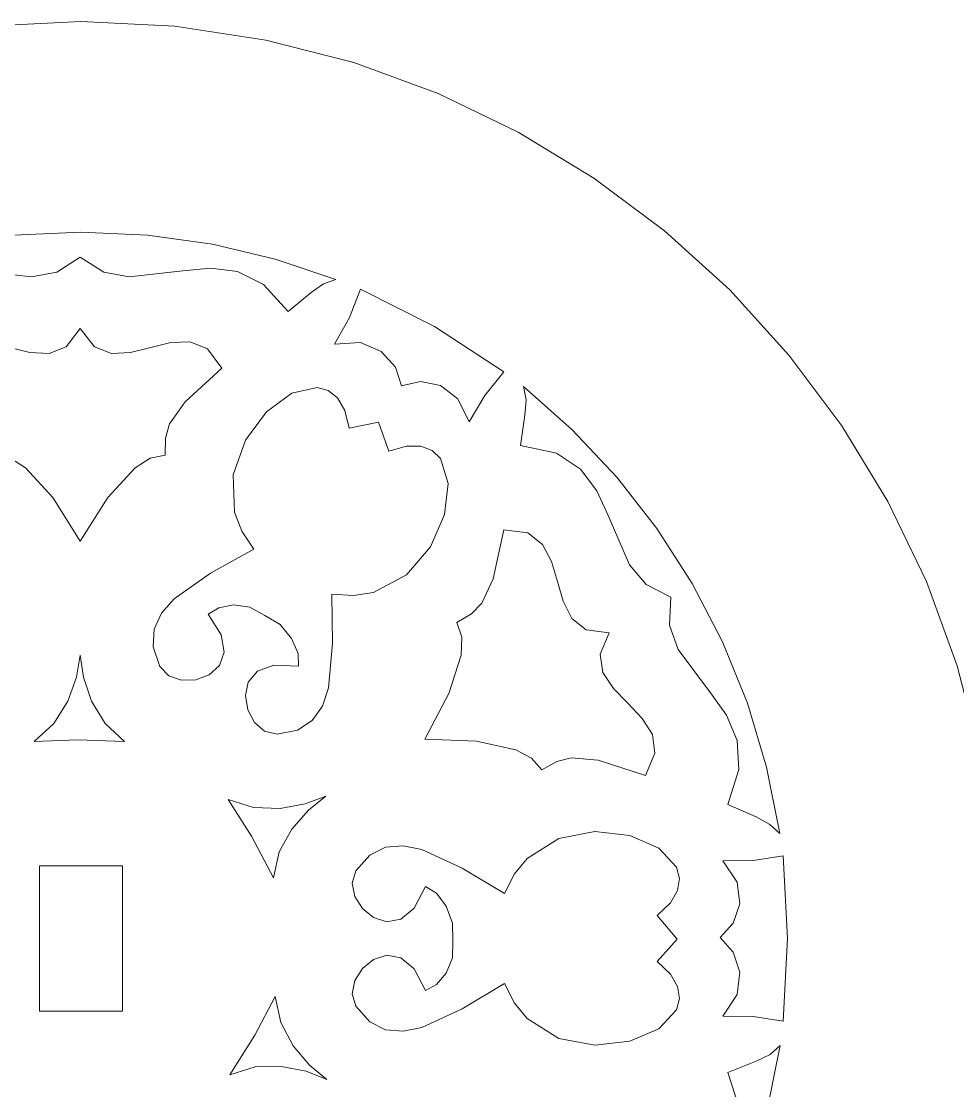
# Model space of a CAD drawing. Header units: millimetres. Extents: x -177 to 176, y -151 to 151.
# Drawn here: x 7.33 to 39.57, y -123.42 to -86.58 of the extents above; entities that cross this region are included whole.
import ezdxf

# ---------------------------------------------------------------- set-up
doc = ezdxf.new("R2010")
doc.units = ezdxf.units.MM
doc.header["$MEASUREMENT"] = 0
doc.layers.add('layer 1', color=7, linetype='Continuous')

msp = doc.modelspace()

# ---------------------------------------------------------------- linework, layer by layer
at = {"layer": 'layer 1', "color": 1, "lineweight": 9}
for points, knots in [([(-22.2167, -118.1775), (-22.2167, -118.1775), (-22.0536, -114.9464), (-22.0536, -114.9464), (-22.0536, -114.9464), (-22.0536, -114.9464), (-21.5748, -111.8091), (-21.5748, -111.8091), (-21.5748, -111.8091), (-21.5748, -111.8091), (-20.7961, -108.7808), (-20.7961, -108.7808), (-20.7961, -108.7808), (-20.7961, -108.7808), (-19.7336, -105.8777), (-19.7336, -105.8777), (-19.7336, -105.8777), (-19.7336, -105.8777), (-18.4029, -103.1154), (-18.4029, -103.1154), (-18.4029, -103.1154), (-18.4029, -103.1154), (-16.8203, -100.51), (-16.8203, -100.51), (-16.8203, -100.51), (-16.8203, -100.51), (-15.0012, -98.0775), (-15.0012, -98.0775), (-15.0012, -98.0775), (-15.0012, -98.0775), (-12.9618, -95.8335), (-12.9618, -95.8335), (-12.9618, -95.8335), (-12.9618, -95.8335), (-10.7176, -93.7941), (-10.7176, -93.7941), (-10.7176, -93.7941), (-10.7176, -93.7941), (-8.2853, -91.9752), (-8.2853, -91.9752), (-8.2853, -91.9752), (-8.2853, -91.9752), (-5.6798, -90.3922), (-5.6798, -90.3922), (-5.6798, -90.3922), (-5.6798, -90.3922), (-2.9177, -89.0617), (-2.9177, -89.0617), (-2.9177, -89.0617), (-2.9177, -89.0617), (-0.0144, -87.999), (-0.0144, -87.999), (-0.0144, -87.999), (-0.0144, -87.999), (3.0139, -87.2204), (3.0139, -87.2204), (3.0139, -87.2204), (3.0139, -87.2204), (6.1514, -86.7417), (6.1514, -86.7417), (6.1514, -86.7417), (6.1514, -86.7417), (9.3823, -86.5784), (9.3823, -86.5784), (9.3823, -86.5784), (9.3823, -86.5784), (12.6132, -86.7417), (12.6132, -86.7417), (12.6132, -86.7417), (12.6132, -86.7417), (15.7505, -87.2204), (15.7505, -87.2204), (15.7505, -87.2204), (15.7505, -87.2204), (18.7789, -87.999), (18.7789, -87.999), (18.7789, -87.999), (18.7789, -87.999), (21.6822, -89.0617), (21.6822, -89.0617), (21.6822, -89.0617), (21.6822, -89.0617), (24.4442, -90.3922), (24.4442, -90.3922), (24.4442, -90.3922), (24.4442, -90.3922), (27.0497, -91.9752), (27.0497, -91.9752), (27.0497, -91.9752), (27.0497, -91.9752), (29.4821, -93.7941), (29.4821, -93.7941), (29.4821, -93.7941), (29.4821, -93.7941), (31.7263, -95.8335), (31.7263, -95.8335), (31.7263, -95.8335), (31.7263, -95.8335), (33.7655, -98.0775), (33.7655, -98.0775), (33.7655, -98.0775), (33.7655, -98.0775), (35.5847, -100.51), (35.5847, -100.51), (35.5847, -100.51), (35.5847, -100.51), (37.1674, -103.1154), (37.1674, -103.1154), (37.1674, -103.1154), (37.1674, -103.1154), (38.4979, -105.8777), (38.4979, -105.8777), (38.4979, -105.8777), (38.4979, -105.8777), (39.5607, -108.7808), (39.5607, -108.7808), (39.5607, -108.7808), (39.5607, -108.7808), (40.3392, -111.8091), (40.3392, -111.8091), (40.3392, -111.8091), (40.3392, -111.8091), (40.8181, -114.9464), (40.8181, -114.9464), (40.8181, -114.9464), (40.8181, -114.9464), (40.9812, -118.1775), (40.9812, -118.1775), (40.9812, -118.1775), (40.9812, -118.1775), (40.8181, -121.4084), (40.8181, -121.4084), (40.8181, -121.4084), (40.8181, -121.4084), (40.3392, -124.5459), (40.3392, -124.5459), (40.3392, -124.5459), (40.3392, -124.5459), (39.5607, -127.5741), (39.5607, -127.5741), (39.5607, -127.5741), (39.5607, -127.5741), (38.4979, -130.4773), (38.4979, -130.4773), (38.4979, -130.4773), (38.4979, -130.4773), (37.1674, -133.2395), (37.1674, -133.2395), (37.1674, -133.2395), (37.1674, -133.2395), (35.5847, -135.8448), (35.5847, -135.8448), (35.5847, -135.8448), (35.5847, -135.8448), (33.7655, -138.2773), (33.7655, -138.2773), (33.7655, -138.2773), (33.7655, -138.2773), (31.7263, -140.5213), (31.7263, -140.5213), (31.7263, -140.5213), (31.7263, -140.5213), (29.4821, -142.5608), (29.4821, -142.5608), (29.4821, -142.5608), (29.4821, -142.5608), (27.0497, -144.3799), (27.0497, -144.3799), (27.0497, -144.3799), (27.0497, -144.3799), (24.4442, -145.9627), (24.4442, -145.9627), (24.4442, -145.9627), (24.4442, -145.9627), (21.6822, -147.2932), (21.6822, -147.2932), (21.6822, -147.2932), (21.6822, -147.2932), (18.7789, -148.3557), (18.7789, -148.3557), (18.7789, -148.3557), (18.7789, -148.3557), (15.7505, -149.1343), (15.7505, -149.1343), (15.7505, -149.1343), (15.7505, -149.1343), (12.6132, -149.6133), (12.6132, -149.6133), (12.6132, -149.6133), (12.6132, -149.6133), (9.3823, -149.7764), (9.3823, -149.7764), (9.3823, -149.7764), (9.3823, -149.7764), (6.1514, -149.6133), (6.1514, -149.6133), (6.1514, -149.6133), (6.1514, -149.6133), (3.0139, -149.1343), (3.0139, -149.1343), (3.0139, -149.1343), (3.0139, -149.1343), (-0.0144, -148.3557), (-0.0144, -148.3557), (-0.0144, -148.3557), (-0.0144, -148.3557), (-2.9177, -147.2932), (-2.9177, -147.2932), (-2.9177, -147.2932), (-2.9177, -147.2932), (-5.6798, -145.9627), (-5.6798, -145.9627), (-5.6798, -145.9627), (-5.6798, -145.9627), (-8.2853, -144.3799), (-8.2853, -144.3799), (-8.2853, -144.3799), (-8.2853, -144.3799), (-10.7176, -142.5608), (-10.7176, -142.5608), (-10.7176, -142.5608), (-10.7176, -142.5608), (-12.9618, -140.5213), (-12.9618, -140.5213), (-12.9618, -140.5213), (-12.9618, -140.5213), (-15.0012, -138.2773), (-15.0012, -138.2773), (-15.0012, -138.2773), (-15.0012, -138.2773), (-16.8203, -135.8448), (-16.8203, -135.8448), (-16.8203, -135.8448), (-16.8203, -135.8448), (-18.4029, -133.2395), (-18.4029, -133.2395), (-18.4029, -133.2395), (-18.4029, -133.2395), (-19.7336, -130.4773), (-19.7336, -130.4773), (-19.7336, -130.4773), (-19.7336, -130.4773), (-20.7961, -127.5741), (-20.7961, -127.5741), (-20.7961, -127.5741), (-20.7961, -127.5741), (-21.5748, -124.5459), (-21.5748, -124.5459), (-21.5748, -124.5459), (-21.5748, -124.5459), (-22.0536, -121.4084), (-22.0536, -121.4084), (-22.0536, -121.4084), (-22.0536, -121.4084), (-22.2167, -118.1775), (-22.2167, -118.1775), (-22.2167, -118.1775), (-22.2167, -118.1775), (-22.2167, -118.1775), (-22.2167, -118.1775)], [0, 0, 0, 0, 0.0151515, 0.0151515, 0.0151515, 0.0151515, 0.030303, 0.030303, 0.030303, 0.030303, 0.0454545, 0.0454545, 0.0454545, 0.0454545, 0.0606061, 0.0606061, 0.0606061, 0.0606061, 0.0757576, 0.0757576, 0.0757576, 0.0757576, 0.0909091, 0.0909091, 0.0909091, 0.0909091, 0.1060606, 0.1060606, 0.1060606, 0.1060606, 0.1212121, 0.1212121, 0.1212121, 0.1212121, 0.1363636, 0.1363636, 0.1363636, 0.1363636, 0.1515152, 0.1515152, 0.1515152, 0.1515152, 0.1666667, 0.1666667, 0.1666667, 0.1666667, 0.1818182, 0.1818182, 0.1818182, 0.1818182, 0.1969697, 0.1969697, 0.1969697, 0.1969697, 0.2121212, 0.2121212, 0.2121212, 0.2121212, 0.2272727, 0.2272727, 0.2272727, 0.2272727, 0.2424242, 0.2424242, 0.2424242, 0.2424242, 0.2575758, 0.2575758, 0.2575758, 0.2575758, 0.2727273, 0.2727273, 0.2727273, 0.2727273, 0.2878788, 0.2878788, 0.2878788, 0.2878788, 0.3030303, 0.3030303, 0.3030303, 0.3030303, 0.3181818, 0.3181818, 0.3181818, 0.3181818, 0.3333333, 0.3333333, 0.3333333, 0.3333333, 0.3484848, 0.3484848, 0.3484848, 0.3484848, 0.3636364, 0.3636364, 0.3636364, 0.3636364, 0.3787879, 0.3787879, 0.3787879, 0.3787879, 0.3939394, 0.3939394, 0.3939394, 0.3939394, 0.4090909, 0.4090909, 0.4090909, 0.4090909, 0.4242424, 0.4242424, 0.4242424, 0.4242424, 0.4393939, 0.4393939, 0.4393939, 0.4393939, 0.4545455, 0.4545455, 0.4545455, 0.4545455, 0.469697, 0.469697, 0.469697, 0.469697, 0.4848485, 0.4848485, 0.4848485, 0.4848485, 0.5, 0.5, 0.5, 0.5, 0.5151515, 0.5151515, 0.5151515, 0.5151515, 0.530303, 0.530303, 0.530303, 0.530303, 0.5454545, 0.5454545, 0.5454545, 0.5454545, 0.5606061, 0.5606061, 0.5606061, 0.5606061, 0.5757576, 0.5757576, 0.5757576, 0.5757576, 0.5909091, 0.5909091, 0.5909091, 0.5909091, 0.6060606, 0.6060606, 0.6060606, 0.6060606, 0.6212121, 0.6212121, 0.6212121, 0.6212121, 0.6363636, 0.6363636, 0.6363636, 0.6363636, 0.6515152, 0.6515152, 0.6515152, 0.6515152, 0.6666667, 0.6666667, 0.6666667, 0.6666667, 0.6818182, 0.6818182, 0.6818182, 0.6818182, 0.6969697, 0.6969697, 0.6969697, 0.6969697, 0.7121212, 0.7121212, 0.7121212, 0.7121212, 0.7272727, 0.7272727, 0.7272727, 0.7272727, 0.7424242, 0.7424242, 0.7424242, 0.7424242, 0.7575758, 0.7575758, 0.7575758, 0.7575758, 0.7727273, 0.7727273, 0.7727273, 0.7727273, 0.7878788, 0.7878788, 0.7878788, 0.7878788, 0.8030303, 0.8030303, 0.8030303, 0.8030303, 0.8181818, 0.8181818, 0.8181818, 0.8181818, 0.8333333, 0.8333333, 0.8333333, 0.8333333, 0.8484848, 0.8484848, 0.8484848, 0.8484848, 0.8636364, 0.8636364, 0.8636364, 0.8636364, 0.8787879, 0.8787879, 0.8787879, 0.8787879, 0.8939394, 0.8939394, 0.8939394, 0.8939394, 0.9090909, 0.9090909, 0.9090909, 0.9090909, 0.9242424, 0.9242424, 0.9242424, 0.9242424, 0.9393939, 0.9393939, 0.9393939, 0.9393939, 0.9545455, 0.9545455, 0.9545455, 0.9545455, 0.969697, 0.969697, 0.969697, 0.969697, 1, 1, 1, 1]), ([(18.154, -95.4691), (18.154, -95.4691), (16.0699, -94.7707), (16.0699, -94.7707), (16.0699, -94.7707), (16.0699, -94.7707), (13.9068, -94.2601), (13.9068, -94.2601), (13.9068, -94.2601), (13.9068, -94.2601), (11.6742, -93.9467), (11.6742, -93.9467), (11.6742, -93.9467), (11.6742, -93.9467), (9.3814, -93.8402), (9.3814, -93.8402), (9.3814, -93.8402), (9.3814, -93.8402), (7.0548, -93.9413), (7.0548, -93.9413), (7.0548, -93.9413), (7.0548, -93.9413), (4.8116, -94.2465), (4.8116, -94.2465), (4.8116, -94.2465), (4.8116, -94.2465), (2.6415, -94.7572), (2.6415, -94.7572), (2.6415, -94.7572), (2.6415, -94.7572), (0.5344, -95.4755), (0.5344, -95.4755), (0.5344, -95.4755), (0.5344, -95.4755), (0.9705, -95.6209), (0.9705, -95.6209), (0.9705, -95.6209), (0.9705, -95.6209), (1.4127, -95.9205), (1.4127, -95.9205), (1.4127, -95.9205), (1.4127, -95.9205), (2.2427, -96.5708), (2.2427, -96.5708), (2.2427, -96.5708), (2.2427, -96.5708), (3.0911, -95.6407), (3.0911, -95.6407), (3.0911, -95.6407), (3.0911, -95.6407), (3.9853, -95.1905), (3.9853, -95.1905), (3.9853, -95.1905), (3.9853, -95.1905), (4.9084, -95.08), (4.9084, -95.08), (4.9084, -95.08), (4.9084, -95.08), (5.8426, -95.1684), (5.8426, -95.1684), (5.8426, -95.1684), (5.8426, -95.1684), (7.6781, -95.3804), (7.6781, -95.3804), (7.6781, -95.3804), (7.6781, -95.3804), (8.5451, -95.2226), (8.5451, -95.2226), (8.5451, -95.2226), (8.5451, -95.2226), (9.3556, -94.7018), (9.3556, -94.7018), (9.3556, -94.7018), (9.3556, -94.7018), (10.168, -95.2226), (10.168, -95.2226), (10.168, -95.2226), (10.168, -95.2226), (11.0411, -95.3804), (11.0411, -95.3804), (11.0411, -95.3804), (11.0411, -95.3804), (12.8944, -95.1684), (12.8944, -95.1684), (12.8944, -95.1684), (12.8944, -95.1684), (13.8386, -95.08), (13.8386, -95.08), (13.8386, -95.08), (13.8386, -95.08), (14.7699, -95.1905), (14.7699, -95.1905), (14.7699, -95.1905), (14.7699, -95.1905), (15.6699, -95.6407), (15.6699, -95.6407), (15.6699, -95.6407), (15.6699, -95.6407), (16.5209, -96.5708), (16.5209, -96.5708), (16.5209, -96.5708), (16.5209, -96.5708), (17.3132, -95.9174), (17.3132, -95.9174), (17.3132, -95.9174), (17.3132, -95.9174), (17.7296, -95.6154), (17.7296, -95.6154), (17.7296, -95.6154), (17.7296, -95.6154), (18.154, -95.4691), (18.154, -95.4691), (18.154, -95.4691), (18.154, -95.4691), (18.154, -95.4691), (18.154, -95.4691)], [0, 0, 0, 0, 0.0333333, 0.0333333, 0.0333333, 0.0333333, 0.0666667, 0.0666667, 0.0666667, 0.0666667, 0.1, 0.1, 0.1, 0.1, 0.1333333, 0.1333333, 0.1333333, 0.1333333, 0.1666667, 0.1666667, 0.1666667, 0.1666667, 0.2, 0.2, 0.2, 0.2, 0.2333333, 0.2333333, 0.2333333, 0.2333333, 0.2666667, 0.2666667, 0.2666667, 0.2666667, 0.3, 0.3, 0.3, 0.3, 0.3333333, 0.3333333, 0.3333333, 0.3333333, 0.3666667, 0.3666667, 0.3666667, 0.3666667, 0.4, 0.4, 0.4, 0.4, 0.4333333, 0.4333333, 0.4333333, 0.4333333, 0.4666667, 0.4666667, 0.4666667, 0.4666667, 0.5, 0.5, 0.5, 0.5, 0.5333333, 0.5333333, 0.5333333, 0.5333333, 0.5666667, 0.5666667, 0.5666667, 0.5666667, 0.6, 0.6, 0.6, 0.6, 0.6333333, 0.6333333, 0.6333333, 0.6333333, 0.6666667, 0.6666667, 0.6666667, 0.6666667, 0.7, 0.7, 0.7, 0.7, 0.7333333, 0.7333333, 0.7333333, 0.7333333, 0.7666667, 0.7666667, 0.7666667, 0.7666667, 0.8, 0.8, 0.8, 0.8, 0.8333333, 0.8333333, 0.8333333, 0.8333333, 0.8666667, 0.8666667, 0.8666667, 0.8666667, 0.9, 0.9, 0.9, 0.9, 0.9333333, 0.9333333, 0.9333333, 0.9333333, 1, 1, 1, 1]), ([(20.4203, -99.134), (20.4203, -99.134), (21.0754, -98.9871), (21.0754, -98.9871), (21.0754, -98.9871), (21.0754, -98.9871), (21.7607, -99.1259), (21.7607, -99.1259), (21.7607, -99.1259), (21.7607, -99.1259), (22.3592, -99.5789), (22.3592, -99.5789), (22.3592, -99.5789), (22.3592, -99.5789), (22.7535, -100.3745), (22.7535, -100.3745), (22.7535, -100.3745), (22.7535, -100.3745), (23.2862, -99.472), (23.2862, -99.472), (23.2862, -99.472), (23.2862, -99.472), (23.9397, -98.6564), (23.9397, -98.6564), (23.9397, -98.6564), (23.9397, -98.6564), (21.5629, -97.0956), (21.5629, -97.0956), (21.5629, -97.0956), (21.5629, -97.0956), (19.0079, -95.8094), (19.0079, -95.8094), (19.0079, -95.8094), (19.0079, -95.8094), (18.6282, -96.7831), (18.6282, -96.7831), (18.6282, -96.7831), (18.6282, -96.7831), (18.113, -97.6958), (18.113, -97.6958), (18.113, -97.6958), (18.113, -97.6958), (19.0096, -97.6454), (19.0096, -97.6454), (19.0096, -97.6454), (19.0096, -97.6454), (19.7238, -97.9501), (19.7238, -97.9501), (19.7238, -97.9501), (19.7238, -97.9501), (20.2095, -98.487), (20.2095, -98.487), (20.2095, -98.487), (20.2095, -98.487), (20.4203, -99.134), (20.4203, -99.134), (20.4203, -99.134), (20.4203, -99.134), (20.4203, -99.134), (20.4203, -99.134)], [0, 0, 0, 0, 0.0625, 0.0625, 0.0625, 0.0625, 0.125, 0.125, 0.125, 0.125, 0.1875, 0.1875, 0.1875, 0.1875, 0.25, 0.25, 0.25, 0.25, 0.3125, 0.3125, 0.3125, 0.3125, 0.375, 0.375, 0.375, 0.375, 0.4375, 0.4375, 0.4375, 0.4375, 0.5, 0.5, 0.5, 0.5, 0.5625, 0.5625, 0.5625, 0.5625, 0.625, 0.625, 0.625, 0.625, 0.6875, 0.6875, 0.6875, 0.6875, 0.75, 0.75, 0.75, 0.75, 0.8125, 0.8125, 0.8125, 0.8125, 0.875, 0.875, 0.875, 0.875, 1, 1, 1, 1]), ([(9.3581, -97.1594), (9.3581, -97.1594), (9.8432, -97.7939), (9.8432, -97.7939), (9.8432, -97.7939), (9.8432, -97.7939), (10.4314, -98.0237), (10.4314, -98.0237), (10.4314, -98.0237), (10.4314, -98.0237), (11.0893, -97.9849), (11.0893, -97.9849), (11.0893, -97.9849), (11.0893, -97.9849), (11.7831, -97.8135), (11.7831, -97.8135), (11.7831, -97.8135), (11.7831, -97.8135), (12.4787, -97.6457), (12.4787, -97.6457), (12.4787, -97.6457), (12.4787, -97.6457), (13.1425, -97.6179), (13.1425, -97.6179), (13.1425, -97.6179), (13.1425, -97.6179), (13.7403, -97.8658), (13.7403, -97.8658), (13.7403, -97.8658), (13.7403, -97.8658), (14.2386, -98.5264), (14.2386, -98.5264), (14.2386, -98.5264), (14.2386, -98.5264), (12.9663, -99.6825), (12.9663, -99.6825), (12.9663, -99.6825), (12.9663, -99.6825), (12.4326, -100.4451), (12.4326, -100.4451), (12.4326, -100.4451), (12.4326, -100.4451), (12.295, -100.9349), (12.295, -100.9349), (12.295, -100.9349), (12.295, -100.9349), (12.283, -101.5206), (12.283, -101.5206), (12.283, -101.5206), (12.283, -101.5206), (11.7631, -101.6304), (11.7631, -101.6304), (11.7631, -101.6304), (11.7631, -101.6304), (11.2466, -101.9586), (11.2466, -101.9586), (11.2466, -101.9586), (11.2466, -101.9586), (10.3056, -102.9819), (10.3056, -102.9819), (10.3056, -102.9819), (10.3056, -102.9819), (9.3581, -104.4893), (9.3581, -104.4893), (9.3581, -104.4893), (9.3581, -104.4893), (8.4093, -102.9819), (8.4093, -102.9819), (8.4093, -102.9819), (8.4093, -102.9819), (7.4676, -101.9586), (7.4676, -101.9586), (7.4676, -101.9586), (7.4676, -101.9586), (6.9507, -101.6304), (6.9507, -101.6304), (6.9507, -101.6304), (6.9507, -101.6304), (6.4306, -101.5206), (6.4306, -101.5206), (6.4306, -101.5206), (6.4306, -101.5206), (6.4188, -100.9349), (6.4188, -100.9349), (6.4188, -100.9349), (6.4188, -100.9349), (6.2811, -100.4451), (6.2811, -100.4451), (6.2811, -100.4451), (6.2811, -100.4451), (5.7473, -99.6825), (5.7473, -99.6825), (5.7473, -99.6825), (5.7473, -99.6825), (4.4751, -98.5264), (4.4751, -98.5264), (4.4751, -98.5264), (4.4751, -98.5264), (4.9735, -97.8658), (4.9735, -97.8658), (4.9735, -97.8658), (4.9735, -97.8658), (5.5717, -97.6179), (5.5717, -97.6179), (5.5717, -97.6179), (5.5717, -97.6179), (6.2358, -97.6457), (6.2358, -97.6457), (6.2358, -97.6457), (6.2358, -97.6457), (6.9319, -97.8135), (6.9319, -97.8135), (6.9319, -97.8135), (6.9319, -97.8135), (7.6261, -97.9849), (7.6261, -97.9849), (7.6261, -97.9849), (7.6261, -97.9849), (8.2844, -98.0237), (8.2844, -98.0237), (8.2844, -98.0237), (8.2844, -98.0237), (8.8733, -97.7939), (8.8733, -97.7939), (8.8733, -97.7939), (8.8733, -97.7939), (9.3581, -97.1594), (9.3581, -97.1594), (9.3581, -97.1594), (9.3581, -97.1594), (9.3581, -97.1594), (9.3581, -97.1594)], [0, 0, 0, 0, 0.0294118, 0.0294118, 0.0294118, 0.0294118, 0.0588235, 0.0588235, 0.0588235, 0.0588235, 0.0882353, 0.0882353, 0.0882353, 0.0882353, 0.1176471, 0.1176471, 0.1176471, 0.1176471, 0.1470588, 0.1470588, 0.1470588, 0.1470588, 0.1764706, 0.1764706, 0.1764706, 0.1764706, 0.2058824, 0.2058824, 0.2058824, 0.2058824, 0.2352941, 0.2352941, 0.2352941, 0.2352941, 0.2647059, 0.2647059, 0.2647059, 0.2647059, 0.2941176, 0.2941176, 0.2941176, 0.2941176, 0.3235294, 0.3235294, 0.3235294, 0.3235294, 0.3529412, 0.3529412, 0.3529412, 0.3529412, 0.3823529, 0.3823529, 0.3823529, 0.3823529, 0.4117647, 0.4117647, 0.4117647, 0.4117647, 0.4411765, 0.4411765, 0.4411765, 0.4411765, 0.4705882, 0.4705882, 0.4705882, 0.4705882, 0.5, 0.5, 0.5, 0.5, 0.5294118, 0.5294118, 0.5294118, 0.5294118, 0.5588235, 0.5588235, 0.5588235, 0.5588235, 0.5882353, 0.5882353, 0.5882353, 0.5882353, 0.6176471, 0.6176471, 0.6176471, 0.6176471, 0.6470588, 0.6470588, 0.6470588, 0.6470588, 0.6764706, 0.6764706, 0.6764706, 0.6764706, 0.7058824, 0.7058824, 0.7058824, 0.7058824, 0.7352941, 0.7352941, 0.7352941, 0.7352941, 0.7647059, 0.7647059, 0.7647059, 0.7647059, 0.7941176, 0.7941176, 0.7941176, 0.7941176, 0.8235294, 0.8235294, 0.8235294, 0.8235294, 0.8529412, 0.8529412, 0.8529412, 0.8529412, 0.8823529, 0.8823529, 0.8823529, 0.8823529, 0.9117647, 0.9117647, 0.9117647, 0.9117647, 0.9411765, 0.9411765, 0.9411765, 0.9411765, 1, 1, 1, 1]), ([(15.7144, -107.0436), (15.7144, -107.0436), (15.2007, -106.7578), (15.2007, -106.7578), (15.2007, -106.7578), (15.2007, -106.7578), (14.6381, -106.6845), (14.6381, -106.6845), (14.6381, -106.6845), (14.6381, -106.6845), (14.125, -106.7803), (14.125, -106.7803), (14.125, -106.7803), (14.125, -106.7803), (13.7594, -107.0022), (13.7594, -107.0022), (13.7594, -107.0022), (13.7594, -107.0022), (14.2128, -107.7159), (14.2128, -107.7159), (14.2128, -107.7159), (14.2128, -107.7159), (14.3163, -108.3076), (14.3163, -108.3076), (14.3163, -108.3076), (14.3163, -108.3076), (14.1507, -108.7684), (14.1507, -108.7684), (14.1507, -108.7684), (14.1507, -108.7684), (13.7956, -109.0898), (13.7956, -109.0898), (13.7956, -109.0898), (13.7956, -109.0898), (13.3325, -109.2635), (13.3325, -109.2635), (13.3325, -109.2635), (13.3325, -109.2635), (12.8416, -109.2803), (12.8416, -109.2803), (12.8416, -109.2803), (12.8416, -109.2803), (12.4032, -109.1321), (12.4032, -109.1321), (12.4032, -109.1321), (12.4032, -109.1321), (12.098, -108.8103), (12.098, -108.8103), (12.098, -108.8103), (12.098, -108.8103), (11.8705, -108.1281), (11.8705, -108.1281), (11.8705, -108.1281), (11.8705, -108.1281), (11.9047, -107.52), (11.9047, -107.52), (11.9047, -107.52), (11.9047, -107.52), (12.1598, -106.974), (12.1598, -106.974), (12.1598, -106.974), (12.1598, -106.974), (12.5955, -106.4789), (12.5955, -106.4789), (12.5955, -106.4789), (12.5955, -106.4789), (13.847, -105.5926), (13.847, -105.5926), (13.847, -105.5926), (13.847, -105.5926), (15.3355, -104.7676), (15.3355, -104.7676), (15.3355, -104.7676), (15.3355, -104.7676), (14.9177, -104.1382), (14.9177, -104.1382), (14.9177, -104.1382), (14.9177, -104.1382), (14.6733, -103.4907), (14.6733, -103.4907), (14.6733, -103.4907), (14.6733, -103.4907), (14.6281, -102.1987), (14.6281, -102.1987), (14.6281, -102.1987), (14.6281, -102.1987), (15.0443, -101.007), (15.0443, -101.007), (15.0443, -101.007), (15.0443, -101.007), (15.7669, -100.0312), (15.7669, -100.0312), (15.7669, -100.0312), (15.7669, -100.0312), (16.6408, -99.3867), (16.6408, -99.3867), (16.6408, -99.3867), (16.6408, -99.3867), (17.5108, -99.1886), (17.5108, -99.1886), (17.5108, -99.1886), (17.5108, -99.1886), (17.8958, -99.2933), (17.8958, -99.2933), (17.8958, -99.2933), (17.8958, -99.2933), (18.2216, -99.5528), (18.2216, -99.5528), (18.2216, -99.5528), (18.2216, -99.5528), (18.469, -99.9819), (18.469, -99.9819), (18.469, -99.9819), (18.469, -99.9819), (18.6184, -100.5945), (18.6184, -100.5945), (18.6184, -100.5945), (18.6184, -100.5945), (19.6293, -100.3899), (19.6293, -100.3899), (19.6293, -100.3899), (19.6293, -100.3899), (19.9904, -101.3864), (19.9904, -101.3864), (19.9904, -101.3864), (19.9904, -101.3864), (20.5957, -101.2095), (20.5957, -101.2095), (20.5957, -101.2095), (20.5957, -101.2095), (21.0908, -101.2091), (21.0908, -101.2091), (21.0908, -101.2091), (21.0908, -101.2091), (21.4786, -101.3615), (21.4786, -101.3615), (21.4786, -101.3615), (21.4786, -101.3615), (21.7616, -101.6427), (21.7616, -101.6427), (21.7616, -101.6427), (21.7616, -101.6427), (22.0254, -102.4952), (22.0254, -102.4952), (22.0254, -102.4952), (22.0254, -102.4952), (21.9041, -103.5743), (21.9041, -103.5743), (21.9041, -103.5743), (21.9041, -103.5743), (21.4204, -104.6881), (21.4204, -104.6881), (21.4204, -104.6881), (21.4204, -104.6881), (20.5966, -105.6443), (20.5966, -105.6443), (20.5966, -105.6443), (20.5966, -105.6443), (19.4549, -106.251), (19.4549, -106.251), (19.4549, -106.251), (19.4549, -106.251), (18.772, -106.3632), (18.772, -106.3632), (18.772, -106.3632), (18.772, -106.3632), (18.018, -106.3159), (18.018, -106.3159), (18.018, -106.3159), (18.018, -106.3159), (18.0477, -108.0177), (18.0477, -108.0177), (18.0477, -108.0177), (18.0477, -108.0177), (17.9059, -109.5445), (17.9059, -109.5445), (17.9059, -109.5445), (17.9059, -109.5445), (17.6949, -110.1697), (17.6949, -110.1697), (17.6949, -110.1697), (17.6949, -110.1697), (17.3496, -110.6636), (17.3496, -110.6636), (17.3496, -110.6636), (17.3496, -110.6636), (16.8401, -110.9972), (16.8401, -110.9972), (16.8401, -110.9972), (16.8401, -110.9972), (16.1357, -111.1413), (16.1357, -111.1413), (16.1357, -111.1413), (16.1357, -111.1413), (15.7043, -111.038), (15.7043, -111.038), (15.7043, -111.038), (15.7043, -111.038), (15.3566, -110.7324), (15.3566, -110.7324), (15.3566, -110.7324), (15.3566, -110.7324), (15.1259, -110.2987), (15.1259, -110.2987), (15.1259, -110.2987), (15.1259, -110.2987), (15.0445, -109.8108), (15.0445, -109.8108), (15.0445, -109.8108), (15.0445, -109.8108), (15.1456, -109.3426), (15.1456, -109.3426), (15.1456, -109.3426), (15.1456, -109.3426), (15.4617, -108.9686), (15.4617, -108.9686), (15.4617, -108.9686), (15.4617, -108.9686), (16.0258, -108.7625), (16.0258, -108.7625), (16.0258, -108.7625), (16.0258, -108.7625), (16.8707, -108.7985), (16.8707, -108.7985), (16.8707, -108.7985), (16.8707, -108.7985), (16.8577, -108.3581), (16.8577, -108.3581), (16.8577, -108.3581), (16.8577, -108.3581), (16.6351, -107.8373), (16.6351, -107.8373), (16.6351, -107.8373), (16.6351, -107.8373), (16.2412, -107.3585), (16.2412, -107.3585), (16.2412, -107.3585), (16.2412, -107.3585), (15.7144, -107.0436), (15.7144, -107.0436), (15.7144, -107.0436), (15.7144, -107.0436), (15.7144, -107.0436), (15.7144, -107.0436)], [0, 0, 0, 0, 0.016129, 0.016129, 0.016129, 0.016129, 0.0322581, 0.0322581, 0.0322581, 0.0322581, 0.0483871, 0.0483871, 0.0483871, 0.0483871, 0.0645161, 0.0645161, 0.0645161, 0.0645161, 0.0806452, 0.0806452, 0.0806452, 0.0806452, 0.0967742, 0.0967742, 0.0967742, 0.0967742, 0.1129032, 0.1129032, 0.1129032, 0.1129032, 0.1290323, 0.1290323, 0.1290323, 0.1290323, 0.1451613, 0.1451613, 0.1451613, 0.1451613, 0.1612903, 0.1612903, 0.1612903, 0.1612903, 0.1774194, 0.1774194, 0.1774194, 0.1774194, 0.1935484, 0.1935484, 0.1935484, 0.1935484, 0.2096774, 0.2096774, 0.2096774, 0.2096774, 0.2258065, 0.2258065, 0.2258065, 0.2258065, 0.2419355, 0.2419355, 0.2419355, 0.2419355, 0.2580645, 0.2580645, 0.2580645, 0.2580645, 0.2741935, 0.2741935, 0.2741935, 0.2741935, 0.2903226, 0.2903226, 0.2903226, 0.2903226, 0.3064516, 0.3064516, 0.3064516, 0.3064516, 0.3225806, 0.3225806, 0.3225806, 0.3225806, 0.3387097, 0.3387097, 0.3387097, 0.3387097, 0.3548387, 0.3548387, 0.3548387, 0.3548387, 0.3709677, 0.3709677, 0.3709677, 0.3709677, 0.3870968, 0.3870968, 0.3870968, 0.3870968, 0.4032258, 0.4032258, 0.4032258, 0.4032258, 0.4193548, 0.4193548, 0.4193548, 0.4193548, 0.4354839, 0.4354839, 0.4354839, 0.4354839, 0.4516129, 0.4516129, 0.4516129, 0.4516129, 0.4677419, 0.4677419, 0.4677419, 0.4677419, 0.483871, 0.483871, 0.483871, 0.483871, 0.5, 0.5, 0.5, 0.5, 0.516129, 0.516129, 0.516129, 0.516129, 0.5322581, 0.5322581, 0.5322581, 0.5322581, 0.5483871, 0.5483871, 0.5483871, 0.5483871, 0.5645161, 0.5645161, 0.5645161, 0.5645161, 0.5806452, 0.5806452, 0.5806452, 0.5806452, 0.5967742, 0.5967742, 0.5967742, 0.5967742, 0.6129032, 0.6129032, 0.6129032, 0.6129032, 0.6290323, 0.6290323, 0.6290323, 0.6290323, 0.6451613, 0.6451613, 0.6451613, 0.6451613, 0.6612903, 0.6612903, 0.6612903, 0.6612903, 0.6774194, 0.6774194, 0.6774194, 0.6774194, 0.6935484, 0.6935484, 0.6935484, 0.6935484, 0.7096774, 0.7096774, 0.7096774, 0.7096774, 0.7258065, 0.7258065, 0.7258065, 0.7258065, 0.7419355, 0.7419355, 0.7419355, 0.7419355, 0.7580645, 0.7580645, 0.7580645, 0.7580645, 0.7741935, 0.7741935, 0.7741935, 0.7741935, 0.7903226, 0.7903226, 0.7903226, 0.7903226, 0.8064516, 0.8064516, 0.8064516, 0.8064516, 0.8225806, 0.8225806, 0.8225806, 0.8225806, 0.8387097, 0.8387097, 0.8387097, 0.8387097, 0.8548387, 0.8548387, 0.8548387, 0.8548387, 0.8709677, 0.8709677, 0.8709677, 0.8709677, 0.8870968, 0.8870968, 0.8870968, 0.8870968, 0.9032258, 0.9032258, 0.9032258, 0.9032258, 0.9193548, 0.9193548, 0.9193548, 0.9193548, 0.9354839, 0.9354839, 0.9354839, 0.9354839, 0.9516129, 0.9516129, 0.9516129, 0.9516129, 0.9677419, 0.9677419, 0.9677419, 0.9677419, 1, 1, 1, 1]), ([(24.6182, -99.1642), (24.6182, -99.1642), (24.7104, -99.6145), (24.7104, -99.6145), (24.7104, -99.6145), (24.7104, -99.6145), (24.6721, -100.1473), (24.6721, -100.1473), (24.6721, -100.1473), (24.6721, -100.1473), (24.5238, -101.1912), (24.5238, -101.1912), (24.5238, -101.1912), (24.5238, -101.1912), (25.7536, -101.4608), (25.7536, -101.4608), (25.7536, -101.4608), (25.7536, -101.4608), (26.5907, -102.0103), (26.5907, -102.0103), (26.5907, -102.0103), (26.5907, -102.0103), (27.1478, -102.7541), (27.1478, -102.7541), (27.1478, -102.7541), (27.1478, -102.7541), (27.5385, -103.6078), (27.5385, -103.6078), (27.5385, -103.6078), (27.5385, -103.6078), (28.2727, -105.3032), (28.2727, -105.3032), (28.2727, -105.3032), (28.2727, -105.3032), (28.8428, -105.975), (28.8428, -105.975), (28.8428, -105.975), (28.8428, -105.975), (29.6991, -106.4165), (29.6991, -106.4165), (29.6991, -106.4165), (29.6991, -106.4165), (29.6543, -107.3809), (29.6543, -107.3809), (29.6543, -107.3809), (29.6543, -107.3809), (29.9541, -108.2155), (29.9541, -108.2155), (29.9541, -108.2155), (29.9541, -108.2155), (31.0644, -109.7148), (31.0644, -109.7148), (31.0644, -109.7148), (31.0644, -109.7148), (31.6131, -110.4882), (31.6131, -110.4882), (31.6131, -110.4882), (31.6131, -110.4882), (31.9831, -111.3499), (31.9831, -111.3499), (31.9831, -111.3499), (31.9831, -111.3499), (32.0433, -112.3544), (32.0433, -112.3544), (32.0433, -112.3544), (32.0433, -112.3544), (31.6631, -113.5565), (31.6631, -113.5565), (31.6631, -113.5565), (31.6631, -113.5565), (32.6308, -113.9879), (32.6308, -113.9879), (32.6308, -113.9879), (32.6308, -113.9879), (33.1044, -114.2468), (33.1044, -114.2468), (33.1044, -114.2468), (33.1044, -114.2468), (33.4451, -114.5637), (33.4451, -114.5637), (33.4451, -114.5637), (33.4451, -114.5637), (32.993, -112.2783), (32.993, -112.2783), (32.993, -112.2783), (32.993, -112.2783), (32.3335, -110.0728), (32.3335, -110.0728), (32.3335, -110.0728), (32.3335, -110.0728), (31.4772, -107.9586), (31.4772, -107.9586), (31.4772, -107.9586), (31.4772, -107.9586), (30.435, -105.9476), (30.435, -105.9476), (30.435, -105.9476), (30.435, -105.9476), (29.2169, -104.051), (29.2169, -104.051), (29.2169, -104.051), (29.2169, -104.051), (27.8347, -102.2807), (27.8347, -102.2807), (27.8347, -102.2807), (27.8347, -102.2807), (26.2982, -100.6478), (26.2982, -100.6478), (26.2982, -100.6478), (26.2982, -100.6478), (24.6182, -99.1642), (24.6182, -99.1642), (24.6182, -99.1642), (24.6182, -99.1642), (24.6182, -99.1642), (24.6182, -99.1642)], [0, 0, 0, 0, 0.0333333, 0.0333333, 0.0333333, 0.0333333, 0.0666667, 0.0666667, 0.0666667, 0.0666667, 0.1, 0.1, 0.1, 0.1, 0.1333333, 0.1333333, 0.1333333, 0.1333333, 0.1666667, 0.1666667, 0.1666667, 0.1666667, 0.2, 0.2, 0.2, 0.2, 0.2333333, 0.2333333, 0.2333333, 0.2333333, 0.2666667, 0.2666667, 0.2666667, 0.2666667, 0.3, 0.3, 0.3, 0.3, 0.3333333, 0.3333333, 0.3333333, 0.3333333, 0.3666667, 0.3666667, 0.3666667, 0.3666667, 0.4, 0.4, 0.4, 0.4, 0.4333333, 0.4333333, 0.4333333, 0.4333333, 0.4666667, 0.4666667, 0.4666667, 0.4666667, 0.5, 0.5, 0.5, 0.5, 0.5333333, 0.5333333, 0.5333333, 0.5333333, 0.5666667, 0.5666667, 0.5666667, 0.5666667, 0.6, 0.6, 0.6, 0.6, 0.6333333, 0.6333333, 0.6333333, 0.6333333, 0.6666667, 0.6666667, 0.6666667, 0.6666667, 0.7, 0.7, 0.7, 0.7, 0.7333333, 0.7333333, 0.7333333, 0.7333333, 0.7666667, 0.7666667, 0.7666667, 0.7666667, 0.8, 0.8, 0.8, 0.8, 0.8333333, 0.8333333, 0.8333333, 0.8333333, 0.8666667, 0.8666667, 0.8666667, 0.8666667, 0.9, 0.9, 0.9, 0.9, 0.9333333, 0.9333333, 0.9333333, 0.9333333, 1, 1, 1, 1]), ([(27.5722, -107.6477), (27.5722, -107.6477), (27.265, -108.3849), (27.265, -108.3849), (27.265, -108.3849), (27.265, -108.3849), (27.3601, -109.0093), (27.3601, -109.0093), (27.3601, -109.0093), (27.3601, -109.0093), (27.7227, -109.5597), (27.7227, -109.5597), (27.7227, -109.5597), (27.7227, -109.5597), (28.2182, -110.0748), (28.2182, -110.0748), (28.2182, -110.0748), (28.2182, -110.0748), (28.7113, -110.5934), (28.7113, -110.5934), (28.7113, -110.5934), (28.7113, -110.5934), (29.0673, -111.1541), (29.0673, -111.1541), (29.0673, -111.1541), (29.0673, -111.1541), (29.1513, -111.7961), (29.1513, -111.7961), (29.1513, -111.7961), (29.1513, -111.7961), (28.8284, -112.5578), (28.8284, -112.5578), (28.8284, -112.5578), (28.8284, -112.5578), (27.1911, -112.0342), (27.1911, -112.0342), (27.1911, -112.0342), (27.1911, -112.0342), (26.2637, -111.9533), (26.2637, -111.9533), (26.2637, -111.9533), (26.2637, -111.9533), (25.7707, -112.0788), (25.7707, -112.0788), (25.7707, -112.0788), (25.7707, -112.0788), (25.2578, -112.3613), (25.2578, -112.3613), (25.2578, -112.3613), (25.2578, -112.3613), (24.9024, -111.966), (24.9024, -111.966), (24.9024, -111.966), (24.9024, -111.966), (24.3599, -111.6827), (24.3599, -111.6827), (24.3599, -111.6827), (24.3599, -111.6827), (23.0032, -111.3796), (23.0032, -111.3796), (23.0032, -111.3796), (23.0032, -111.3796), (21.224, -111.3127), (21.224, -111.3127), (21.224, -111.3127), (21.224, -111.3127), (22.0552, -109.7375), (22.0552, -109.7375), (22.0552, -109.7375), (22.0552, -109.7375), (22.4703, -108.4101), (22.4703, -108.4101), (22.4703, -108.4101), (22.4703, -108.4101), (22.4963, -107.7986), (22.4963, -107.7986), (22.4963, -107.7986), (22.4963, -107.7986), (22.3313, -107.293), (22.3313, -107.293), (22.3313, -107.293), (22.3313, -107.293), (22.8326, -106.99), (22.8326, -106.99), (22.8326, -106.99), (22.8326, -106.99), (23.1879, -106.6258), (23.1879, -106.6258), (23.1879, -106.6258), (23.1879, -106.6258), (23.5814, -105.7823), (23.5814, -105.7823), (23.5814, -105.7823), (23.5814, -105.7823), (23.9464, -104.1024), (23.9464, -104.1024), (23.9464, -104.1024), (23.9464, -104.1024), (24.7678, -104.2037), (24.7678, -104.2037), (24.7678, -104.2037), (24.7678, -104.2037), (25.2819, -104.5976), (25.2819, -104.5976), (25.2819, -104.5976), (25.2819, -104.5976), (25.5898, -105.1867), (25.5898, -105.1867), (25.5898, -105.1867), (25.5898, -105.1867), (25.7924, -105.8736), (25.7924, -105.8736), (25.7924, -105.8736), (25.7924, -105.8736), (25.9911, -106.5604), (25.9911, -106.5604), (25.9911, -106.5604), (25.9911, -106.5604), (26.2866, -107.1502), (26.2866, -107.1502), (26.2866, -107.1502), (26.2866, -107.1502), (26.7801, -107.5451), (26.7801, -107.5451), (26.7801, -107.5451), (26.7801, -107.5451), (27.5722, -107.6477), (27.5722, -107.6477), (27.5722, -107.6477), (27.5722, -107.6477), (27.5722, -107.6477), (27.5722, -107.6477)], [0, 0, 0, 0, 0.0294118, 0.0294118, 0.0294118, 0.0294118, 0.0588235, 0.0588235, 0.0588235, 0.0588235, 0.0882353, 0.0882353, 0.0882353, 0.0882353, 0.1176471, 0.1176471, 0.1176471, 0.1176471, 0.1470588, 0.1470588, 0.1470588, 0.1470588, 0.1764706, 0.1764706, 0.1764706, 0.1764706, 0.2058824, 0.2058824, 0.2058824, 0.2058824, 0.2352941, 0.2352941, 0.2352941, 0.2352941, 0.2647059, 0.2647059, 0.2647059, 0.2647059, 0.2941176, 0.2941176, 0.2941176, 0.2941176, 0.3235294, 0.3235294, 0.3235294, 0.3235294, 0.3529412, 0.3529412, 0.3529412, 0.3529412, 0.3823529, 0.3823529, 0.3823529, 0.3823529, 0.4117647, 0.4117647, 0.4117647, 0.4117647, 0.4411765, 0.4411765, 0.4411765, 0.4411765, 0.4705882, 0.4705882, 0.4705882, 0.4705882, 0.5, 0.5, 0.5, 0.5, 0.5294118, 0.5294118, 0.5294118, 0.5294118, 0.5588235, 0.5588235, 0.5588235, 0.5588235, 0.5882353, 0.5882353, 0.5882353, 0.5882353, 0.6176471, 0.6176471, 0.6176471, 0.6176471, 0.6470588, 0.6470588, 0.6470588, 0.6470588, 0.6764706, 0.6764706, 0.6764706, 0.6764706, 0.7058824, 0.7058824, 0.7058824, 0.7058824, 0.7352941, 0.7352941, 0.7352941, 0.7352941, 0.7647059, 0.7647059, 0.7647059, 0.7647059, 0.7941176, 0.7941176, 0.7941176, 0.7941176, 0.8235294, 0.8235294, 0.8235294, 0.8235294, 0.8529412, 0.8529412, 0.8529412, 0.8529412, 0.8823529, 0.8823529, 0.8823529, 0.8823529, 0.9117647, 0.9117647, 0.9117647, 0.9117647, 0.9411765, 0.9411765, 0.9411765, 0.9411765, 1, 1, 1, 1]), ([(9.2699, -111.3296), (9.2699, -111.3296), (10.8833, -111.3889), (10.8833, -111.3889), (10.8833, -111.3889), (10.8833, -111.3889), (10.2165, -110.7713), (10.2165, -110.7713), (10.2165, -110.7713), (10.2165, -110.7713), (9.7499, -109.9978), (9.7499, -109.9978), (9.7499, -109.9978), (9.7499, -109.9978), (9.4668, -109.1765), (9.4668, -109.1765), (9.4668, -109.1765), (9.4668, -109.1765), (9.3508, -108.4158), (9.3508, -108.4158), (9.3508, -108.4158), (9.3508, -108.4158), (9.2269, -109.1765), (9.2269, -109.1765), (9.2269, -109.1765), (9.2269, -109.1765), (8.9266, -109.9978), (8.9266, -109.9978), (8.9266, -109.9978), (8.9266, -109.9978), (8.4425, -110.7713), (8.4425, -110.7713), (8.4425, -110.7713), (8.4425, -110.7713), (7.7677, -111.3889), (7.7677, -111.3889), (7.7677, -111.3889), (7.7677, -111.3889), (9.2699, -111.3296), (9.2699, -111.3296), (9.2699, -111.3296), (9.2699, -111.3296), (9.2699, -111.3296), (9.2699, -111.3296)], [0, 0, 0, 0, 0.0833333, 0.0833333, 0.0833333, 0.0833333, 0.1666667, 0.1666667, 0.1666667, 0.1666667, 0.25, 0.25, 0.25, 0.25, 0.3333333, 0.3333333, 0.3333333, 0.3333333, 0.4166667, 0.4166667, 0.4166667, 0.4166667, 0.5, 0.5, 0.5, 0.5, 0.5833333, 0.5833333, 0.5833333, 0.5833333, 0.6666667, 0.6666667, 0.6666667, 0.6666667, 0.75, 0.75, 0.75, 0.75, 0.8333333, 0.8333333, 0.8333333, 0.8333333, 1, 1, 1, 1]), ([(15.256, -114.6566), (15.256, -114.6566), (16.0118, -116.0835), (16.0118, -116.0835), (16.0118, -116.0835), (16.0118, -116.0835), (16.2129, -115.1973), (16.2129, -115.1973), (16.2129, -115.1973), (16.2129, -115.1973), (16.6494, -114.4064), (16.6494, -114.4064), (16.6494, -114.4064), (16.6494, -114.4064), (17.2191, -113.7507), (17.2191, -113.7507), (17.2191, -113.7507), (17.2191, -113.7507), (17.82, -113.2697), (17.82, -113.2697), (17.82, -113.2697), (17.82, -113.2697), (17.0993, -113.5428), (17.0993, -113.5428), (17.0993, -113.5428), (17.0993, -113.5428), (16.2377, -113.6933), (16.2377, -113.6933), (16.2377, -113.6933), (16.2377, -113.6933), (15.3259, -113.6608), (15.3259, -113.6608), (15.3259, -113.6608), (15.3259, -113.6608), (14.4535, -113.3851), (14.4535, -113.3851), (14.4535, -113.3851), (14.4535, -113.3851), (15.256, -114.6566), (15.256, -114.6566), (15.256, -114.6566), (15.256, -114.6566), (15.256, -114.6566), (15.256, -114.6566)], [0, 0, 0, 0, 0.0833333, 0.0833333, 0.0833333, 0.0833333, 0.1666667, 0.1666667, 0.1666667, 0.1666667, 0.25, 0.25, 0.25, 0.25, 0.3333333, 0.3333333, 0.3333333, 0.3333333, 0.4166667, 0.4166667, 0.4166667, 0.4166667, 0.5, 0.5, 0.5, 0.5, 0.5833333, 0.5833333, 0.5833333, 0.5833333, 0.6666667, 0.6666667, 0.6666667, 0.6666667, 0.75, 0.75, 0.75, 0.75, 0.8333333, 0.8333333, 0.8333333, 0.8333333, 1, 1, 1, 1]), ([(22.1901, -118.2595), (22.1901, -118.2595), (22.181, -118.8475), (22.181, -118.8475), (22.181, -118.8475), (22.181, -118.8475), (21.963, -119.3713), (21.963, -119.3713), (21.963, -119.3713), (21.963, -119.3713), (21.6233, -119.7679), (21.6233, -119.7679), (21.6233, -119.7679), (21.6233, -119.7679), (21.2485, -119.9735), (21.2485, -119.9735), (21.2485, -119.9735), (21.2485, -119.9735), (20.8573, -119.2238), (20.8573, -119.2238), (20.8573, -119.2238), (20.8573, -119.2238), (20.3966, -118.8384), (20.3966, -118.8384), (20.3966, -118.8384), (20.3966, -118.8384), (19.9144, -118.7518), (19.9144, -118.7518), (19.9144, -118.7518), (19.9144, -118.7518), (19.4587, -118.8983), (19.4587, -118.8983), (19.4587, -118.8983), (19.4587, -118.8983), (19.0767, -119.2126), (19.0767, -119.2126), (19.0767, -119.2126), (19.0767, -119.2126), (18.8165, -119.6294), (18.8165, -119.6294), (18.8165, -119.6294), (18.8165, -119.6294), (18.7256, -120.083), (18.7256, -120.083), (18.7256, -120.083), (18.7256, -120.083), (18.852, -120.5082), (18.852, -120.5082), (18.852, -120.5082), (18.852, -120.5082), (19.329, -121.0464), (19.329, -121.0464), (19.329, -121.0464), (19.329, -121.0464), (19.8728, -121.3208), (19.8728, -121.3208), (19.8728, -121.3208), (19.8728, -121.3208), (20.4731, -121.3729), (20.4731, -121.3729), (20.4731, -121.3729), (20.4731, -121.3729), (21.1199, -121.2432), (21.1199, -121.2432), (21.1199, -121.2432), (21.1199, -121.2432), (22.5133, -120.6025), (22.5133, -120.6025), (22.5133, -120.6025), (22.5133, -120.6025), (23.972, -119.7257), (23.972, -119.7257), (23.972, -119.7257), (23.972, -119.7257), (24.308, -120.4023), (24.308, -120.4023), (24.308, -120.4023), (24.308, -120.4023), (24.7467, -120.9378), (24.7467, -120.9378), (24.7467, -120.9378), (24.7467, -120.9378), (25.8429, -121.6232), (25.8429, -121.6232), (25.8429, -121.6232), (25.8429, -121.6232), (27.083, -121.8584), (27.083, -121.8584), (27.083, -121.8584), (27.083, -121.8584), (28.2894, -121.7205), (28.2894, -121.7205), (28.2894, -121.7205), (28.2894, -121.7205), (29.2846, -121.2859), (29.2846, -121.2859), (29.2846, -121.2859), (29.2846, -121.2859), (29.891, -120.6313), (29.891, -120.6313), (29.891, -120.6313), (29.891, -120.6313), (29.9928, -120.2455), (29.9928, -120.2455), (29.9928, -120.2455), (29.9928, -120.2455), (29.9311, -119.8336), (29.9311, -119.8336), (29.9311, -119.8336), (29.9311, -119.8336), (29.6831, -119.4048), (29.6831, -119.4048), (29.6831, -119.4048), (29.6831, -119.4048), (29.2273, -118.9692), (29.2273, -118.9692), (29.2273, -118.9692), (29.2273, -118.9692), (29.91, -118.1962), (29.91, -118.1962), (29.91, -118.1962), (29.91, -118.1962), (29.2273, -117.3849), (29.2273, -117.3849), (29.2273, -117.3849), (29.2273, -117.3849), (29.6831, -116.9492), (29.6831, -116.9492), (29.6831, -116.9492), (29.6831, -116.9492), (29.9311, -116.5206), (29.9311, -116.5206), (29.9311, -116.5206), (29.9311, -116.5206), (29.9928, -116.1085), (29.9928, -116.1085), (29.9928, -116.1085), (29.9928, -116.1085), (29.891, -115.7228), (29.891, -115.7228), (29.891, -115.7228), (29.891, -115.7228), (29.2846, -115.0684), (29.2846, -115.0684), (29.2846, -115.0684), (29.2846, -115.0684), (28.2894, -114.6337), (28.2894, -114.6337), (28.2894, -114.6337), (28.2894, -114.6337), (27.083, -114.4957), (27.083, -114.4957), (27.083, -114.4957), (27.083, -114.4957), (25.8429, -114.731), (25.8429, -114.731), (25.8429, -114.731), (25.8429, -114.731), (24.7467, -115.4165), (24.7467, -115.4165), (24.7467, -115.4165), (24.7467, -115.4165), (24.308, -115.9517), (24.308, -115.9517), (24.308, -115.9517), (24.308, -115.9517), (23.972, -116.6285), (23.972, -116.6285), (23.972, -116.6285), (23.972, -116.6285), (22.5133, -115.752), (22.5133, -115.752), (22.5133, -115.752), (22.5133, -115.752), (21.1199, -115.1113), (21.1199, -115.1113), (21.1199, -115.1113), (21.1199, -115.1113), (20.4731, -114.9815), (20.4731, -114.9815), (20.4731, -114.9815), (20.4731, -114.9815), (19.8728, -115.0334), (19.8728, -115.0334), (19.8728, -115.0334), (19.8728, -115.0334), (19.329, -115.3081), (19.329, -115.3081), (19.329, -115.3081), (19.329, -115.3081), (18.852, -115.8461), (18.852, -115.8461), (18.852, -115.8461), (18.852, -115.8461), (18.7256, -116.2711), (18.7256, -116.2711), (18.7256, -116.2711), (18.7256, -116.2711), (18.8165, -116.725), (18.8165, -116.725), (18.8165, -116.725), (18.8165, -116.725), (19.0767, -117.1418), (19.0767, -117.1418), (19.0767, -117.1418), (19.0767, -117.1418), (19.4587, -117.4562), (19.4587, -117.4562), (19.4587, -117.4562), (19.4587, -117.4562), (19.9145, -117.6028), (19.9145, -117.6028), (19.9145, -117.6028), (19.9145, -117.6028), (20.3966, -117.516), (20.3966, -117.516), (20.3966, -117.516), (20.3966, -117.516), (20.8573, -117.1305), (20.8573, -117.1305), (20.8573, -117.1305), (20.8573, -117.1305), (21.2485, -116.381), (21.2485, -116.381), (21.2485, -116.381), (21.2485, -116.381), (21.6234, -116.6121), (21.6234, -116.6121), (21.6234, -116.6121), (21.6234, -116.6121), (21.9633, -117.0653), (21.9633, -117.0653), (21.9633, -117.0653), (21.9633, -117.0653), (22.181, -117.6459), (22.181, -117.6459), (22.181, -117.6459), (22.181, -117.6459), (22.1901, -118.2595), (22.1901, -118.2595), (22.1901, -118.2595), (22.1901, -118.2595), (22.1901, -118.2595), (22.1901, -118.2595)], [0, 0, 0, 0, 0.016129, 0.016129, 0.016129, 0.016129, 0.0322581, 0.0322581, 0.0322581, 0.0322581, 0.0483871, 0.0483871, 0.0483871, 0.0483871, 0.0645161, 0.0645161, 0.0645161, 0.0645161, 0.0806452, 0.0806452, 0.0806452, 0.0806452, 0.0967742, 0.0967742, 0.0967742, 0.0967742, 0.1129032, 0.1129032, 0.1129032, 0.1129032, 0.1290323, 0.1290323, 0.1290323, 0.1290323, 0.1451613, 0.1451613, 0.1451613, 0.1451613, 0.1612903, 0.1612903, 0.1612903, 0.1612903, 0.1774194, 0.1774194, 0.1774194, 0.1774194, 0.1935484, 0.1935484, 0.1935484, 0.1935484, 0.2096774, 0.2096774, 0.2096774, 0.2096774, 0.2258065, 0.2258065, 0.2258065, 0.2258065, 0.2419355, 0.2419355, 0.2419355, 0.2419355, 0.2580645, 0.2580645, 0.2580645, 0.2580645, 0.2741935, 0.2741935, 0.2741935, 0.2741935, 0.2903226, 0.2903226, 0.2903226, 0.2903226, 0.3064516, 0.3064516, 0.3064516, 0.3064516, 0.3225806, 0.3225806, 0.3225806, 0.3225806, 0.3387097, 0.3387097, 0.3387097, 0.3387097, 0.3548387, 0.3548387, 0.3548387, 0.3548387, 0.3709677, 0.3709677, 0.3709677, 0.3709677, 0.3870968, 0.3870968, 0.3870968, 0.3870968, 0.4032258, 0.4032258, 0.4032258, 0.4032258, 0.4193548, 0.4193548, 0.4193548, 0.4193548, 0.4354839, 0.4354839, 0.4354839, 0.4354839, 0.4516129, 0.4516129, 0.4516129, 0.4516129, 0.4677419, 0.4677419, 0.4677419, 0.4677419, 0.483871, 0.483871, 0.483871, 0.483871, 0.5, 0.5, 0.5, 0.5, 0.516129, 0.516129, 0.516129, 0.516129, 0.5322581, 0.5322581, 0.5322581, 0.5322581, 0.5483871, 0.5483871, 0.5483871, 0.5483871, 0.5645161, 0.5645161, 0.5645161, 0.5645161, 0.5806452, 0.5806452, 0.5806452, 0.5806452, 0.5967742, 0.5967742, 0.5967742, 0.5967742, 0.6129032, 0.6129032, 0.6129032, 0.6129032, 0.6290323, 0.6290323, 0.6290323, 0.6290323, 0.6451613, 0.6451613, 0.6451613, 0.6451613, 0.6612903, 0.6612903, 0.6612903, 0.6612903, 0.6774194, 0.6774194, 0.6774194, 0.6774194, 0.6935484, 0.6935484, 0.6935484, 0.6935484, 0.7096774, 0.7096774, 0.7096774, 0.7096774, 0.7258065, 0.7258065, 0.7258065, 0.7258065, 0.7419355, 0.7419355, 0.7419355, 0.7419355, 0.7580645, 0.7580645, 0.7580645, 0.7580645, 0.7741935, 0.7741935, 0.7741935, 0.7741935, 0.7903226, 0.7903226, 0.7903226, 0.7903226, 0.8064516, 0.8064516, 0.8064516, 0.8064516, 0.8225806, 0.8225806, 0.8225806, 0.8225806, 0.8387097, 0.8387097, 0.8387097, 0.8387097, 0.8548387, 0.8548387, 0.8548387, 0.8548387, 0.8709677, 0.8709677, 0.8709677, 0.8709677, 0.8870968, 0.8870968, 0.8870968, 0.8870968, 0.9032258, 0.9032258, 0.9032258, 0.9032258, 0.9193548, 0.9193548, 0.9193548, 0.9193548, 0.9354839, 0.9354839, 0.9354839, 0.9354839, 0.9516129, 0.9516129, 0.9516129, 0.9516129, 0.9677419, 0.9677419, 0.9677419, 0.9677419, 1, 1, 1, 1]), ([(7.958, -120.6842), (7.958, -120.6842), (7.958, -115.6707), (7.958, -115.6707), (7.958, -115.6707), (7.958, -115.6707), (10.8066, -115.6707), (10.8066, -115.6707), (10.8066, -115.6707), (10.8066, -115.6707), (10.8066, -120.6842), (10.8066, -120.6842), (10.8066, -120.6842), (10.8066, -120.6842), (7.958, -120.6842), (7.958, -120.6842), (7.958, -120.6842), (7.958, -120.6842), (7.958, -120.6842), (7.958, -120.6842)], [0, 0, 0, 0, 0.1666667, 0.1666667, 0.1666667, 0.1666667, 0.3333333, 0.3333333, 0.3333333, 0.3333333, 0.5, 0.5, 0.5, 0.5, 0.6666667, 0.6666667, 0.6666667, 0.6666667, 1, 1, 1, 1]), ([(31.3931, -118.1389), (31.3931, -118.1389), (31.8475, -117.6448), (31.8475, -117.6448), (31.8475, -117.6448), (31.8475, -117.6448), (32.0702, -116.9821), (32.0702, -116.9821), (32.0702, -116.9821), (32.0702, -116.9821), (31.9769, -116.2373), (31.9769, -116.2373), (31.9769, -116.2373), (31.9769, -116.2373), (31.485, -115.4978), (31.485, -115.4978), (31.485, -115.4978), (31.485, -115.4978), (32.5332, -115.4878), (32.5332, -115.4878), (32.5332, -115.4878), (32.5332, -115.4878), (33.566, -115.3295), (33.566, -115.3295), (33.566, -115.3295), (33.566, -115.3295), (33.7184, -118.177), (33.7184, -118.177), (33.7184, -118.177), (33.7184, -118.177), (33.566, -121.0246), (33.566, -121.0246), (33.566, -121.0246), (33.566, -121.0246), (32.5332, -120.8664), (32.5332, -120.8664), (32.5332, -120.8664), (32.5332, -120.8664), (31.485, -120.8563), (31.485, -120.8563), (31.485, -120.8563), (31.485, -120.8563), (31.9767, -120.105), (31.9767, -120.105), (31.9767, -120.105), (31.9767, -120.105), (32.0701, -119.334), (32.0701, -119.334), (32.0701, -119.334), (32.0701, -119.334), (31.8475, -118.6448), (31.8475, -118.6448), (31.8475, -118.6448), (31.8475, -118.6448), (31.3931, -118.1389), (31.3931, -118.1389), (31.3931, -118.1389), (31.3931, -118.1389), (31.3931, -118.1389), (31.3931, -118.1389)], [0, 0, 0, 0, 0.0625, 0.0625, 0.0625, 0.0625, 0.125, 0.125, 0.125, 0.125, 0.1875, 0.1875, 0.1875, 0.1875, 0.25, 0.25, 0.25, 0.25, 0.3125, 0.3125, 0.3125, 0.3125, 0.375, 0.375, 0.375, 0.375, 0.4375, 0.4375, 0.4375, 0.4375, 0.5, 0.5, 0.5, 0.5, 0.5625, 0.5625, 0.5625, 0.5625, 0.625, 0.625, 0.625, 0.625, 0.6875, 0.6875, 0.6875, 0.6875, 0.75, 0.75, 0.75, 0.75, 0.8125, 0.8125, 0.8125, 0.8125, 0.875, 0.875, 0.875, 0.875, 1, 1, 1, 1]), ([(15.3678, -121.5041), (15.3678, -121.5041), (14.5097, -122.8721), (14.5097, -122.8721), (14.5097, -122.8721), (14.5097, -122.8721), (15.3781, -122.603), (15.3781, -122.603), (15.3781, -122.603), (15.3781, -122.603), (16.2811, -122.5859), (16.2811, -122.5859), (16.2811, -122.5859), (16.2811, -122.5859), (17.1339, -122.7516), (17.1339, -122.7516), (17.1339, -122.7516), (17.1339, -122.7516), (17.8508, -123.0312), (17.8508, -123.0312), (17.8508, -123.0312), (17.8508, -123.0312), (17.254, -122.5434), (17.254, -122.5434), (17.254, -122.5434), (17.254, -122.5434), (16.6929, -121.8726), (16.6929, -121.8726), (16.6929, -121.8726), (16.6929, -121.8726), (16.265, -121.0669), (16.265, -121.0669), (16.265, -121.0669), (16.265, -121.0669), (16.0676, -120.1737), (16.0676, -120.1737), (16.0676, -120.1737), (16.0676, -120.1737), (15.3678, -121.5041), (15.3678, -121.5041), (15.3678, -121.5041), (15.3678, -121.5041), (15.3678, -121.5041), (15.3678, -121.5041)], [0, 0, 0, 0, 0.0833333, 0.0833333, 0.0833333, 0.0833333, 0.1666667, 0.1666667, 0.1666667, 0.1666667, 0.25, 0.25, 0.25, 0.25, 0.3333333, 0.3333333, 0.3333333, 0.3333333, 0.4166667, 0.4166667, 0.4166667, 0.4166667, 0.5, 0.5, 0.5, 0.5, 0.5833333, 0.5833333, 0.5833333, 0.5833333, 0.6666667, 0.6666667, 0.6666667, 0.6666667, 0.75, 0.75, 0.75, 0.75, 0.8333333, 0.8333333, 0.8333333, 0.8333333, 1, 1, 1, 1]), ([(33.4656, -121.8659), (33.4656, -121.8659), (33.1217, -122.1711), (33.1217, -122.1711), (33.1217, -122.1711), (33.1217, -122.1711), (32.6412, -122.4041), (32.6412, -122.4041), (32.6412, -122.4041), (32.6412, -122.4041), (31.6631, -122.7977), (31.6631, -122.7977), (31.6631, -122.7977), (31.6631, -122.7977), (32.0446, -123.9977), (32.0446, -123.9977), (32.0446, -123.9977), (32.0446, -123.9977), (31.9872, -124.9971), (31.9872, -124.9971), (31.9872, -124.9971), (31.9872, -124.9971), (31.6214, -125.8517), (31.6214, -125.8517), (31.6214, -125.8517), (31.6214, -125.8517), (31.0776, -126.6166), (31.0776, -126.6166), (31.0776, -126.6166), (31.0776, -126.6166), (29.9765, -128.1003), (29.9765, -128.1003), (29.9765, -128.1003), (29.9765, -128.1003), (29.6795, -128.9299), (29.6795, -128.9299), (29.6795, -128.9299), (29.6795, -128.9299), (29.7254, -129.8924), (29.7254, -129.8924), (29.7254, -129.8924), (29.7254, -129.8924), (28.8679, -130.3356), (28.8679, -130.3356), (28.8679, -130.3356), (28.8679, -130.3356), (28.2948, -131.0127), (28.2948, -131.0127), (28.2948, -131.0127), (28.2948, -131.0127), (27.5515, -132.7239), (27.5515, -132.7239), (27.5515, -132.7239), (27.5515, -132.7239), (27.1563, -133.5857), (27.1563, -133.5857), (27.1563, -133.5857), (27.1563, -133.5857), (26.5949, -134.337), (26.5949, -134.337), (26.5949, -134.337), (26.5949, -134.337), (25.755, -134.8915), (25.755, -134.8915), (25.755, -134.8915), (25.755, -134.8915), (24.5239, -135.1632), (24.5239, -135.1632), (24.5239, -135.1632), (24.5239, -135.1632), (24.6345, -136.2169), (24.6345, -136.2169), (24.6345, -136.2169), (24.6345, -136.2169), (24.6469, -136.7563), (24.6469, -136.7563), (24.6469, -136.7563), (24.6469, -136.7563), (24.5429, -137.2099), (24.5429, -137.2099), (24.5429, -137.2099), (24.5429, -137.2099), (26.2259, -135.7341), (26.2259, -135.7341), (26.2259, -135.7341), (26.2259, -135.7341), (27.7706, -134.1079), (27.7706, -134.1079), (27.7706, -134.1079), (27.7706, -134.1079), (29.1649, -132.3437), (29.1649, -132.3437), (29.1649, -132.3437), (29.1649, -132.3437), (30.3967, -130.453), (30.3967, -130.453), (30.3967, -130.453), (30.3967, -130.453), (31.4548, -128.4479), (31.4548, -128.4479), (31.4548, -128.4479), (31.4548, -128.4479), (32.3269, -126.3403), (32.3269, -126.3403), (32.3269, -126.3403), (32.3269, -126.3403), (33.0011, -124.1424), (33.0011, -124.1424), (33.0011, -124.1424), (33.0011, -124.1424), (33.4656, -121.8659), (33.4656, -121.8659), (33.4656, -121.8659), (33.4656, -121.8659), (33.4656, -121.8659), (33.4656, -121.8659)], [0, 0, 0, 0, 0.0333333, 0.0333333, 0.0333333, 0.0333333, 0.0666667, 0.0666667, 0.0666667, 0.0666667, 0.1, 0.1, 0.1, 0.1, 0.1333333, 0.1333333, 0.1333333, 0.1333333, 0.1666667, 0.1666667, 0.1666667, 0.1666667, 0.2, 0.2, 0.2, 0.2, 0.2333333, 0.2333333, 0.2333333, 0.2333333, 0.2666667, 0.2666667, 0.2666667, 0.2666667, 0.3, 0.3, 0.3, 0.3, 0.3333333, 0.3333333, 0.3333333, 0.3333333, 0.3666667, 0.3666667, 0.3666667, 0.3666667, 0.4, 0.4, 0.4, 0.4, 0.4333333, 0.4333333, 0.4333333, 0.4333333, 0.4666667, 0.4666667, 0.4666667, 0.4666667, 0.5, 0.5, 0.5, 0.5, 0.5333333, 0.5333333, 0.5333333, 0.5333333, 0.5666667, 0.5666667, 0.5666667, 0.5666667, 0.6, 0.6, 0.6, 0.6, 0.6333333, 0.6333333, 0.6333333, 0.6333333, 0.6666667, 0.6666667, 0.6666667, 0.6666667, 0.7, 0.7, 0.7, 0.7, 0.7333333, 0.7333333, 0.7333333, 0.7333333, 0.7666667, 0.7666667, 0.7666667, 0.7666667, 0.8, 0.8, 0.8, 0.8, 0.8333333, 0.8333333, 0.8333333, 0.8333333, 0.8666667, 0.8666667, 0.8666667, 0.8666667, 0.9, 0.9, 0.9, 0.9, 0.9333333, 0.9333333, 0.9333333, 0.9333333, 1, 1, 1, 1])]:
    msp.add_open_spline(points, degree=3, knots=knots, dxfattribs=at)

doc.saveas('drawing.dxf')
